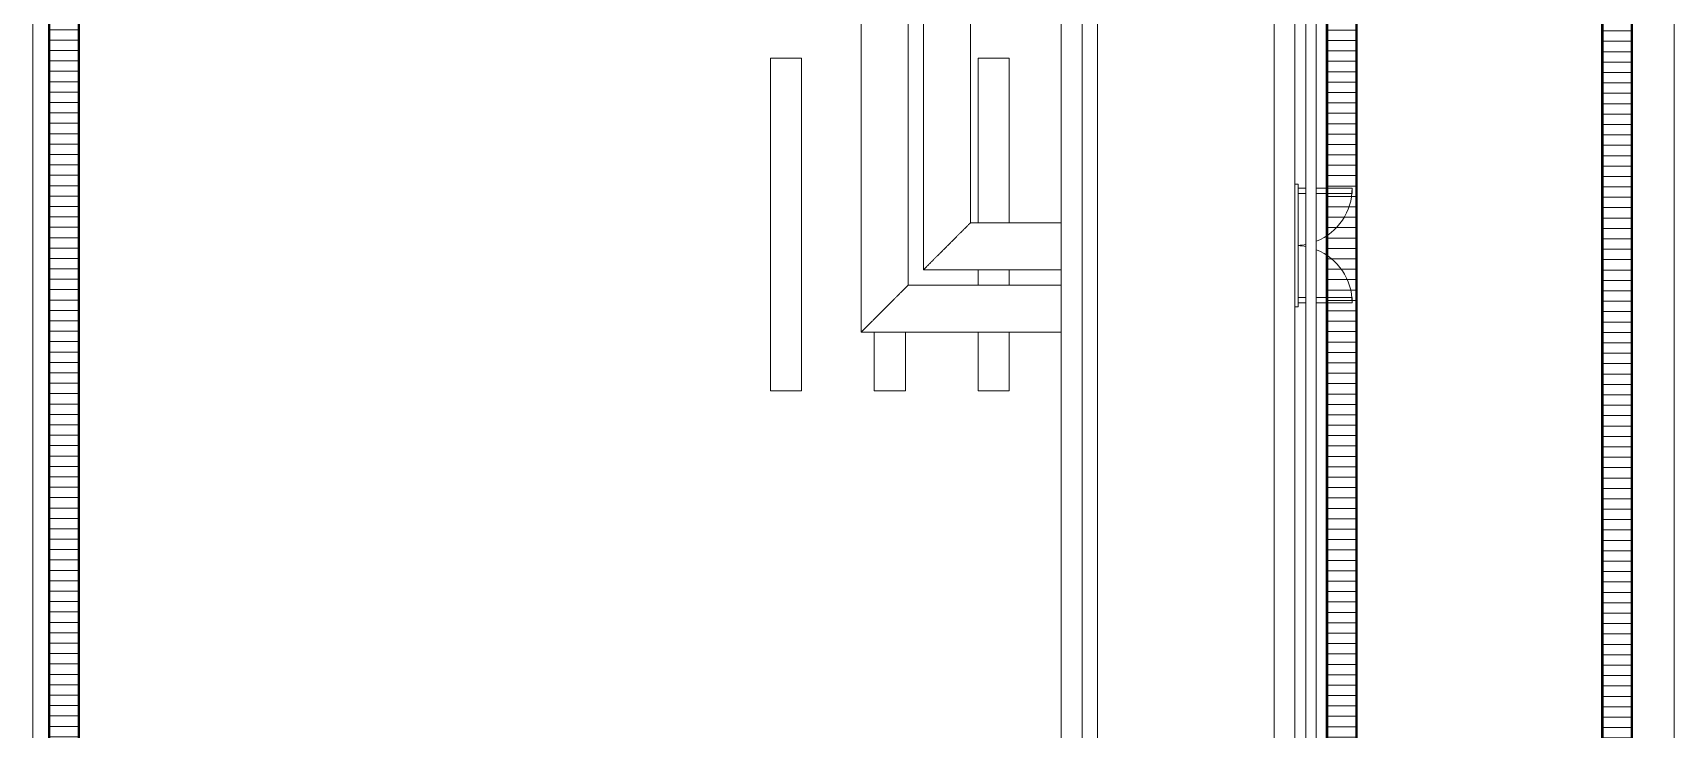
# Model space of a CAD drawing. Header units: millimetres. Extents: x 15878 to 679837, y -72324 to 391440.
# Drawn here: x 424436 to 440236, y 16388 to 23085 of the extents above; entities that cross this region are included whole.
import ezdxf

# ---------------------------------------------------------------- set-up
doc = ezdxf.new("R2010")
doc.units = ezdxf.units.MM
for name, color, linetype, lineweight in [('A-DOOR', 31, 'Continuous', 5), ('A-DOOR-FRAM', 31, 'Continuous', 5), ('A-FLOR', 192, 'Continuous', 5), ('A-FLOR-LEVL', 51, 'Continuous', 5), ('A-GENM', 13, 'Continuous', 5), ('A-WALL', 113, 'Continuous', 5), ('Q-CASE', 31, 'Continuous', 5), ('S-BEAM', 12, 'Continuous', 5)]:
    doc.layers.add(name, color=color, linetype=linetype, lineweight=lineweight)

# ---------------------------------------------------------------- blocks, each defined once
blk = doc.blocks.new('DLN-Surface Channel-L1 - 300x150 _WD_-12820414-E_V_A_ Plan')
at = {"layer": 'Q-CASE'}
h = blk.add_hatch(dxfattribs=at)
h.set_pattern_fill('FP_3654', color=256, style=0, pattern_type=2)
h.set_pattern_definition([(90, (347811.43, 0), (-100, 6e-15), [])])
h.paths.add_polyline_path([(-26615, -285), (285, -285), (15, -15), (0, -15), (0, -200), (-2225, -200), (-2225, -15), (-26615, -15)], flags=0)
for p, q in [((-2225, -10), (-26615, -10)), ((-2225, -15), (-26615, -15)), ((-26615, -285), (285, -285)), ((290, -290), (-26615, -290))]:
    blk.add_line(p, q, dxfattribs=at)
blk = doc.blocks.new('DLN-Surface Channel-S1 - 300x150 _WD_-15637421-E_V_A_ Plan')
at = {"layer": 'Q-CASE'}
h = blk.add_hatch(dxfattribs=at)
h.set_pattern_fill('FP_3658', color=256, style=0, pattern_type=2)
h.set_pattern_definition([(270, (347796.43, 609.6), (100, 6e-15), [])])
h.paths.add_polyline_path([(21565, -135), (21565, 135), (-21565, 135), (-21565, -135), (20546, -135)], flags=0)
for p, q in [((-21565, 140), (21565, 140)), ((21565, 135), (-21565, 135)), ((-21565, -135), (21565, -135)), ((21565, -140), (-21565, -140))]:
    blk.add_line(p, q, dxfattribs=at)
blk = doc.blocks.new('CISC HS Pipe Shapes - HA 98x4_8-12447934-E_V_A_ Plan')
at = {"layer": 'S-BEAM'}
for p, q in [((13289.5, 49), (-13289.5, 49)), ((-13289.5, -49), (13289.5, -49))]:
    blk.add_line(p, q, dxfattribs=at)
blk = doc.blocks.new('DLN-Surface Channel-L1 - 300x200 _WD_-9601818-E_V_A_ Plan')
at = {"layer": 'Q-CASE'}
h = blk.add_hatch(dxfattribs=at)
h.set_pattern_fill('FP_3660', color=256, style=0, pattern_type=2)
h.set_pattern_definition([(0, (347796.43, -85), (0, -100), [])])
h.paths.add_polyline_path([(115, -23140), (285, -23140), (285, 285), (15, 7), (15, -23140)], flags=0)
for p, q in [((285, -23140), (285, 285)), ((290, 290), (290, -23140)), ((300, -23140), (300, 300)), ((10, -23140), (10, 10)), ((15, 15), (15, -23140))]:
    blk.add_line(p, q, dxfattribs=at)
blk = doc.blocks.new('DLN-Double Door-AP - _AP09_ 1100 x 2100 _WH_-10331310-E_V_A_ Plan')
at = {"layer": 'A-DOOR'}
for p, q in [((-550, 625), (-500, 625)), ((-550, 278), (-550, 625)), ((-500, 625), (-500, 278)), ((500, 625), (500, 278)), ((550, 625), (500, 625)), ((550, 278), (550, 625)), ((-550, 105), (-550, 180)), ((-500, 180), (-500, 105)), ((500, 181), (500, 105)), ((550, 105), (550, 181))]:
    blk.add_line(p, q, dxfattribs=at)
for centre, start, end in [((-550, 75), 22.125, 90), ((550, 75), 90, 157.875), ((-550, 75), 3.2148, 11.272), ((550, 75), 168.7273, 176.7852)]:
    blk.add_arc(centre, 550, start, end, dxfattribs=at)
at = {"layer": 'A-DOOR-FRAM'}
for p, q in [((-590, 75), (-590, 105)), ((-590, 105), (590, 105)), ((590, 105), (590, 75))]:
    blk.add_line(p, q, dxfattribs=at)
blk = doc.blocks.new('Generic Models 2 - Generic Models 2-8616376-E_V_A_ Plan')
at = {"layer": 'A-GENM'}
for p, q in [((85064, 20657), (85064, 29164)), ((84614, 28977), (84614, 20207)), ((86539, 20657), (85064, 20657)), ((84614, 20207), (86539, 20207))]:
    blk.add_line(p, q, dxfattribs=at)
blk.add_open_spline([(85064, 20657), (85064, 20657), (85061, 20654), (85051, 20644), (85038, 20631), (85029, 20622), (85020, 20613), (85013, 20606), (85006, 20599), (84998, 20591), (84990, 20583), (84982, 20575), (84973, 20566), (84964, 20557), (84955, 20548), (84945, 20538), (84935, 20529), (84925, 20518), (84915, 20508), (84905, 20498), (84894, 20487), (84883, 20476), (84872, 20465), (84861, 20454), (84850, 20443), (84839, 20432), (84828, 20421), (84817, 20410), (84806, 20399), (84795, 20388), (84785, 20378), (84774, 20367), (84763, 20356), (84753, 20346), (84743, 20336), (84733, 20326), (84724, 20317), (84714, 20307), (84705, 20298), (84697, 20290), (84688, 20281), (84680, 20273), (84673, 20266), (84665, 20258), (84658, 20252), (84650, 20243), (84641, 20234), (84628, 20221), (84617, 20210), (84614, 20207), (84614, 20207)], degree=3, knots=[0, 0, 0, 0, 0.0625, 0.125, 0.15625, 0.1875, 0.203125, 0.21875, 0.234375, 0.25, 0.265625, 0.28125, 0.296875, 0.3125, 0.328125, 0.34375, 0.359375, 0.375, 0.390625, 0.40625, 0.421875, 0.4375, 0.453125, 0.46875, 0.484375, 0.5, 0.515625, 0.53125, 0.546875, 0.5625, 0.578125, 0.59375, 0.609375, 0.625, 0.640625, 0.65625, 0.671875, 0.6875, 0.703125, 0.71875, 0.734375, 0.75, 0.765625, 0.78125, 0.796875, 0.8125, 0.84375, 0.875, 0.9375, 1, 1, 1, 1], dxfattribs=at)
blk = doc.blocks.new('Generic Models 3 - Generic Models 2-8616397-E_V_A_ Plan')
at = {"layer": 'A-GENM'}
for p, q in [((85664, 21257), (85664, 29412)), ((85214, 29226), (85214, 20807)), ((86539, 21257), (85664, 21257)), ((85214, 20807), (86539, 20807))]:
    blk.add_line(p, q, dxfattribs=at)
blk.add_open_spline([(85664, 21257), (85664, 21257), (85661, 21254), (85651, 21244), (85638, 21231), (85629, 21222), (85620, 21213), (85613, 21206), (85606, 21199), (85598, 21191), (85590, 21183), (85582, 21175), (85573, 21166), (85564, 21157), (85555, 21148), (85545, 21138), (85535, 21129), (85525, 21118), (85515, 21108), (85505, 21098), (85494, 21087), (85483, 21076), (85472, 21065), (85461, 21054), (85450, 21043), (85439, 21032), (85428, 21021), (85417, 21010), (85406, 20999), (85395, 20988), (85385, 20978), (85374, 20967), (85363, 20956), (85353, 20946), (85343, 20936), (85333, 20926), (85324, 20917), (85314, 20907), (85305, 20898), (85297, 20890), (85288, 20881), (85280, 20873), (85273, 20866), (85265, 20858), (85258, 20852), (85250, 20843), (85241, 20834), (85228, 20821), (85217, 20810), (85214, 20807), (85214, 20807)], degree=3, knots=[0, 0, 0, 0, 0.0625, 0.125, 0.15625, 0.1875, 0.203125, 0.21875, 0.234375, 0.25, 0.265625, 0.28125, 0.296875, 0.3125, 0.328125, 0.34375, 0.359375, 0.375, 0.390625, 0.40625, 0.421875, 0.4375, 0.453125, 0.46875, 0.484375, 0.5, 0.515625, 0.53125, 0.546875, 0.5625, 0.578125, 0.59375, 0.609375, 0.625, 0.640625, 0.65625, 0.671875, 0.6875, 0.703125, 0.71875, 0.734375, 0.75, 0.765625, 0.78125, 0.796875, 0.8125, 0.84375, 0.875, 0.9375, 1, 1, 1, 1], dxfattribs=at)

msp = doc.modelspace()

# ---------------------------------------------------------------- linework, layer by layer
at = {"layer": 'A-FLOR'}
for p, q in [((424885.7, 31907.5), (424885.7, 8467.5)), ((434685.7, 31732.5), (434685.7, 7907.5)), ((431835.7, 22840.8), (431535.7, 22840.8)), ((431535.7, 22840.8), (431535.7, 19640.8)), ((431835.7, 19640.8), (431835.7, 22840.8)), ((433835.7, 22840.8), (433535.7, 22840.8)), ((433535.7, 22840.8), (433535.7, 21257.3)), ((433835.7, 21257.3), (433835.7, 22840.8)), ((433535.7, 20807.3), (433535.7, 20657.3)), ((433835.7, 20657.3), (433835.7, 20807.3)), ((432535.7, 20207.3), (432535.7, 19640.8)), ((432835.7, 19640.8), (432835.7, 20207.3)), ((433535.7, 20207.3), (433535.7, 19640.8)), ((433835.7, 19640.8), (433835.7, 20207.3)), ((431535.7, 19640.8), (431835.7, 19640.8)), ((432535.7, 19640.8), (432835.7, 19640.8)), ((433535.7, 19640.8), (433835.7, 19640.8))]:
    msp.add_line(p, q, dxfattribs=at)
at = {"layer": 'A-FLOR-LEVL'}
for p, q in [((436885.7, 15724.2), (436885.7, 23740.5)), ((437185.7, 15724.2), (437185.7, 23740.5)), ((439535.7, 15724.2), (439535.7, 23740.5)), ((439835.7, 15724.2), (439835.7, 23740.5))]:
    msp.add_line(p, q, dxfattribs=at)
at = {"layer": 'A-WALL'}
for p, q in [((436585.7, 7707.5), (436585.7, 34332.5)), ((436385.7, 34132.5), (436385.7, 7907.5)), ((424585.7, 31607.5), (424585.7, 8457.5)), ((424435.7, 7907.5), (424435.7, 31457.5)), ((434535.7, 31582.5), (434535.7, 7907.5)), ((434335.7, 7907.5), (434335.7, 31382.5)), ((440235.7, 4857.5), (440235.7, 31207.5))]:
    msp.add_line(p, q, dxfattribs=at)

# ---------------------------------------------------------------- block references
at = {"layer": 'A-DOOR', "rotation": 269.9999999999999}
msp.add_blockref('DLN-Double Door-AP - _AP09_ 1100 x 2100 _WH_-10331310-E_V_A_ Plan', (436510.7, 21039.8), dxfattribs=at)
at = {"layer": 'A-GENM'}
for name in ['Generic Models 3 - Generic Models 2-8616397-E_V_A_ Plan', 'Generic Models 2 - Generic Models 2-8616376-E_V_A_ Plan']:
    msp.add_blockref(name, (347796.4, 0), dxfattribs=at)
at = {"layer": 'Q-CASE'}
for name, p, rotation in [('DLN-Surface Channel-S1 - 300x150 _WD_-15637421-E_V_A_ Plan', (439685.7, 27132.6), 269.9999999999994), ('DLN-Surface Channel-L1 - 300x150 _WD_-12820414-E_V_A_ Plan', (436885.7, 34332.5), 89.99999999999955)]:
    msp.add_blockref(name, p, dxfattribs=dict(at, rotation=rotation))
msp.add_blockref('DLN-Surface Channel-L1 - 300x200 _WD_-9601818-E_V_A_ Plan', (424585.7, 31607.5), dxfattribs=at)
at = {"layer": 'S-BEAM', "rotation": 89.99999999999979}
msp.add_blockref('CISC HS Pipe Shapes - HA 98x4_8-12447934-E_V_A_ Plan', (436739.9, 20818), dxfattribs=at)

doc.saveas('drawing.dxf')
